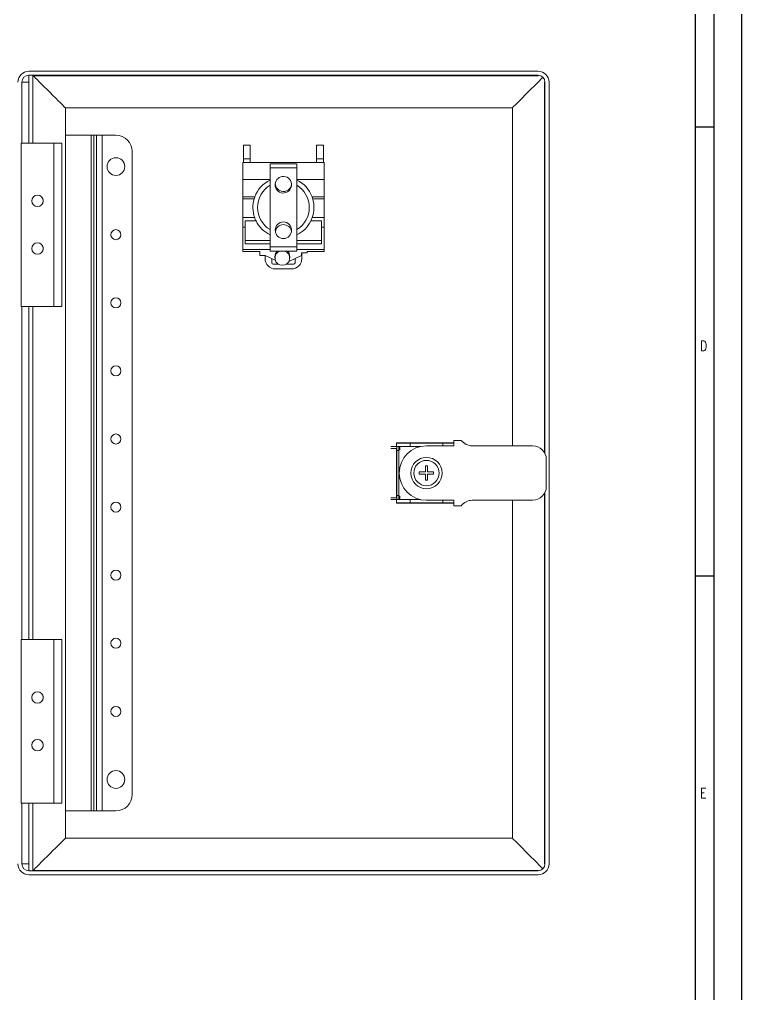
# Model space of a CAD drawing. Extents: x 4137 to 28680, y 2446 to 6814.
# Drawn here: x 11071.3 to 11336.4, y 4716.2 to 5074.1 of the extents above; entities that cross this region are included whole.
import ezdxf

# ---------------------------------------------------------------- set-up
doc = ezdxf.new("R2010")
doc.units = 0
doc.header["$LTSCALE"] = 0.5
doc.layers.get('0').update_dxf_attribs({"linetype": 'CONTINUOUS'})
doc.layers.add('DIM', color=5, linetype='CONTINUOUS')
doc.styles.get("Standard").update_dxf_attribs({"font": 'simplex.shx'})

msp = doc.modelspace()

# ---------------------------------------------------------------- linework, layer by layer
at = {"color": 7, "linetype": 'Continuous'}
for p, q in [((11336.35, 5546.23), (11336.35, 4358.23)), ((11336.35, 5546.23), (11336.35, 4358.23)), ((11326.35, 4368.23), (11326.35, 5536.23)), ((11326.35, 4368.23), (11326.35, 5536.23)), ((11319.35, 5529.23), (11319.35, 4476.23)), ((11319.35, 5529.23), (11319.35, 4476.23))]:
    msp.add_line(p, q, dxfattribs=at)
at = {"color": 7, "linetype": 'Continuous', "lineweight": 15}
for p, q in [((11261.68, 5055.09), (11074.68, 5055.09)), ((11261.68, 5055.09), (11074.68, 5055.09)), ((11072.18, 5051.09), (11072.18, 5028.74)), ((11072.18, 5051.09), (11074.68, 5051.09)), ((11072.18, 5051.09), (11072.18, 5028.74)), ((11072.18, 5051.09), (11074.68, 5051.09)), ((11261.68, 5053.59), (11074.68, 5053.59)), ((11261.68, 5053.59), (11074.68, 5053.59)), ((11076.23, 5053.59), (11076.23, 5028.74)), ((11076.23, 5053.59), (11076.23, 5028.74)), ((11076.32, 5053.45), (11076.54, 5053.59)), ((11076.32, 5053.45), (11076.54, 5053.59)), ((11261.68, 5053.45), (11076.32, 5053.45)), ((11261.68, 5053.45), (11076.32, 5053.45)), ((11261.68, 5053.59), (11261.68, 5053.45)), ((11261.68, 5053.59), (11261.68, 5053.45)), ((11264.04, 4915.04), (11264.04, 5051.09)), ((11264.18, 5051.09), (11264.04, 5051.09)), ((11264.04, 4915.04), (11264.04, 5051.09)), ((11264.18, 5051.09), (11264.04, 5051.09)), ((11264.18, 4914.77), (11264.18, 5051.09)), ((11264.18, 4914.77), (11264.18, 5051.09)), ((11265.68, 4764.09), (11265.68, 5051.09)), ((11265.68, 4764.09), (11265.68, 5051.09)), ((11088.13, 5041.64), (11252.23, 5041.64)), ((11088.13, 4773.54), (11088.13, 5041.64)), ((11088.13, 5041.64), (11252.23, 5041.64)), ((11088.13, 4773.54), (11088.13, 5041.64)), ((11252.23, 5041.64), (11252.23, 4917.59)), ((11252.23, 5041.64), (11252.23, 4917.59)), ((11088.13, 5031.59), (11097.57, 5031.59)), ((11088.13, 5031.59), (11097.57, 5031.59)), ((11097.57, 5031.59), (11097.57, 4783.59)), ((11097.57, 5031.59), (11098.56, 5031.59)), ((11097.57, 5031.59), (11097.57, 4783.59)), ((11097.57, 5031.59), (11098.56, 5031.59)), ((11098.56, 4783.59), (11098.56, 5031.59)), ((11098.56, 5031.59), (11099.59, 5031.59)), ((11098.56, 4783.59), (11098.56, 5031.59)), ((11098.56, 5031.59), (11099.59, 5031.59)), ((11099.59, 5031.59), (11099.59, 4783.59)), ((11099.59, 5031.59), (11101.58, 5031.59)), ((11099.59, 5031.59), (11099.59, 4783.59)), ((11099.59, 5031.59), (11101.58, 5031.59)), ((11101.58, 4783.59), (11101.58, 5031.59)), ((11101.58, 5031.59), (11106.68, 5031.59)), ((11101.58, 4783.59), (11101.58, 5031.59)), ((11101.58, 5031.59), (11106.68, 5031.59)), ((11071.88, 4968.74), (11071.88, 5028.74)), ((11071.88, 5028.74), (11083.88, 5028.74)), ((11071.88, 4968.74), (11071.88, 5028.74)), ((11071.88, 5028.74), (11083.88, 5028.74)), ((11083.88, 5028.74), (11083.88, 4968.74)), ((11086.88, 5028.74), (11083.88, 5028.74)), ((11083.88, 5028.74), (11083.88, 4968.74)), ((11086.88, 5028.74), (11083.88, 5028.74)), ((11086.88, 4968.74), (11086.88, 5028.74)), ((11086.88, 4968.74), (11086.88, 5028.74)), ((11112.68, 5025.59), (11112.68, 4789.59)), ((11112.68, 5025.59), (11112.68, 4789.59)), ((11153.51, 5027.99), (11153.51, 5022.99)), ((11156.01, 5027.99), (11153.51, 5027.99)), ((11153.51, 5027.99), (11153.51, 5022.99)), ((11156.01, 5027.99), (11153.51, 5027.99)), ((11156.01, 5022.99), (11156.01, 5027.99)), ((11156.01, 5022.99), (11156.01, 5027.99)), ((11182.84, 5027.99), (11180.34, 5027.99)), ((11180.34, 5027.99), (11180.34, 5022.99)), ((11182.84, 5027.99), (11180.34, 5027.99)), ((11180.34, 5027.99), (11180.34, 5022.99)), ((11182.84, 5022.99), (11182.84, 5027.99)), ((11182.84, 5022.99), (11182.84, 5027.99)), ((11156.01, 5022.99), (11153.51, 5022.99)), ((11153.51, 5022.99), (11153.51, 5021.59)), ((11156.01, 5022.99), (11153.51, 5022.99)), ((11153.51, 5022.99), (11153.51, 5021.59)), ((11156.01, 5021.59), (11156.01, 5022.99)), ((11156.01, 5021.59), (11156.01, 5022.99)), ((11182.84, 5022.99), (11180.34, 5022.99)), ((11180.34, 5022.99), (11180.34, 5021.59)), ((11182.84, 5022.99), (11180.34, 5022.99)), ((11180.34, 5022.99), (11180.34, 5021.59)), ((11182.84, 5021.59), (11182.84, 5022.99)), ((11182.84, 5021.59), (11182.84, 5022.99)), ((11153.23, 5021.59), (11183.13, 5021.59)), ((11153.23, 5015.29), (11153.23, 5021.59)), ((11153.23, 5021.59), (11183.13, 5021.59)), ((11153.23, 5015.29), (11153.23, 5021.59)), ((11163.28, 5021.09), (11163.28, 5019.59)), ((11173.08, 5021.09), (11163.28, 5021.09)), ((11163.28, 5021.09), (11163.28, 5019.59)), ((11173.08, 5021.09), (11163.28, 5021.09)), ((11163.28, 5019.59), (11163.28, 4990.59)), ((11173.08, 5019.59), (11163.28, 5019.59)), ((11163.28, 5019.59), (11163.28, 4990.59)), ((11173.08, 5019.59), (11163.28, 5019.59)), ((11173.08, 5021.09), (11173.08, 5019.59)), ((11173.08, 5021.09), (11173.08, 5019.59)), ((11173.08, 5019.59), (11173.08, 4990.59)), ((11173.08, 5019.59), (11173.08, 4990.59)), ((11183.13, 5021.59), (11183.13, 5015.29)), ((11183.13, 5021.59), (11183.13, 5015.29)), ((11163.28, 5015.29), (11153.23, 5015.29)), ((11153.23, 5015.29), (11153.23, 5008.97)), ((11163.28, 5015.29), (11153.23, 5015.29)), ((11153.23, 5015.29), (11153.23, 5008.97)), ((11173.08, 5015.29), (11183.13, 5015.29)), ((11173.08, 5015.29), (11183.13, 5015.29)), ((11183.13, 5015.29), (11183.13, 5008.97)), ((11183.13, 5015.29), (11183.13, 5008.97)), ((11079.93, 5007.04), (11079.93, 5007.95)), ((11079.93, 5007.04), (11079.93, 5007.95)), ((11157.67, 5008.97), (11153.23, 5008.97)), ((11153.23, 5008.26), (11153.23, 5008.97)), ((11157.67, 5008.97), (11153.23, 5008.97)), ((11153.23, 5008.26), (11153.23, 5008.97)), ((11153.23, 5008.26), (11157.43, 5008.26)), ((11153.23, 5008.26), (11153.23, 5001.34)), ((11153.23, 5008.26), (11157.43, 5008.26)), ((11153.23, 5008.26), (11153.23, 5001.34)), ((11183.13, 5008.97), (11178.68, 5008.97)), ((11183.13, 5008.97), (11178.68, 5008.97)), ((11178.92, 5008.26), (11183.13, 5008.26)), ((11178.92, 5008.26), (11183.13, 5008.26)), ((11183.13, 5008.97), (11183.13, 5008.26)), ((11183.13, 5008.97), (11183.13, 5008.26)), ((11183.13, 5008.26), (11183.13, 5001.34)), ((11183.13, 5008.26), (11183.13, 5001.34)), ((11153.23, 5001.34), (11153.23, 4997.89)), ((11153.23, 5001.34), (11157.62, 5001.34)), ((11153.23, 5001.34), (11153.23, 4997.89)), ((11153.23, 5001.34), (11157.62, 5001.34)), ((11178.73, 5001.34), (11183.13, 5001.34)), ((11178.73, 5001.34), (11183.13, 5001.34)), ((11183.13, 5001.34), (11183.13, 4997.89)), ((11183.13, 5001.34), (11183.13, 4997.89)), ((11153.23, 4997.89), (11153.23, 4989.67)), ((11153.23, 4997.89), (11154.16, 4997.89)), ((11153.23, 4997.89), (11153.23, 4989.67)), ((11153.23, 4997.89), (11154.16, 4997.89)), ((11154.16, 5000.19), (11154.16, 4997.89)), ((11158.11, 5000.19), (11154.16, 5000.19)), ((11154.16, 5000.19), (11154.16, 4997.89)), ((11158.11, 5000.19), (11154.16, 5000.19)), ((11154.16, 4997.89), (11154.16, 4991.79)), ((11154.16, 4997.89), (11154.16, 4991.79)), ((11182.21, 5000.19), (11178.25, 5000.19)), ((11182.21, 5000.19), (11178.25, 5000.19)), ((11182.21, 4997.89), (11182.21, 5000.19)), ((11182.21, 4997.89), (11182.21, 5000.19)), ((11182.21, 4991.79), (11182.21, 4997.89)), ((11182.21, 4997.89), (11183.13, 4997.89)), ((11182.21, 4991.79), (11182.21, 4997.89)), ((11182.21, 4997.89), (11183.13, 4997.89)), ((11183.13, 4997.89), (11183.13, 4989.67)), ((11183.13, 4997.89), (11183.13, 4989.67)), ((11079.93, 4989.54), (11079.93, 4990.45)), ((11079.93, 4989.54), (11079.93, 4990.45)), ((11163.28, 4989.67), (11153.23, 4989.67)), ((11153.23, 4988.89), (11153.23, 4989.67)), ((11163.28, 4989.67), (11153.23, 4989.67)), ((11153.23, 4988.89), (11153.23, 4989.67)), ((11154.16, 4992.99), (11163.28, 4992.99)), ((11154.16, 4992.99), (11163.28, 4992.99)), ((11154.16, 4991.79), (11163.28, 4991.79)), ((11154.16, 4991.79), (11163.28, 4991.79)), ((11163.28, 4990.59), (11163.28, 4989.09)), ((11173.08, 4990.59), (11163.28, 4990.59)), ((11163.28, 4990.59), (11163.28, 4989.09)), ((11173.08, 4990.59), (11163.28, 4990.59)), ((11173.08, 4992.99), (11182.21, 4992.99)), ((11173.08, 4992.99), (11182.21, 4992.99)), ((11173.08, 4991.79), (11182.21, 4991.79)), ((11173.08, 4991.79), (11182.21, 4991.79)), ((11173.08, 4990.59), (11173.08, 4989.09)), ((11173.08, 4990.59), (11173.08, 4989.09)), ((11183.13, 4989.67), (11173.08, 4989.67)), ((11183.13, 4989.67), (11173.08, 4989.67)), ((11183.13, 4989.67), (11183.13, 4988.89)), ((11183.13, 4989.67), (11183.13, 4988.89)), ((11153.23, 4988.89), (11159.53, 4988.89)), ((11153.23, 4988.89), (11159.53, 4988.89)), ((11159.53, 4987.39), (11159.53, 4988.89)), ((11159.53, 4987.39), (11159.53, 4988.89)), ((11159.53, 4987.39), (11161.53, 4987.39)), ((11159.53, 4987.39), (11161.53, 4987.39)), ((11161.43, 4987.39), (11161.43, 4986.31)), ((11161.43, 4987.39), (11161.43, 4986.31)), ((11161.53, 4987.39), (11165.2, 4985.69)), ((11161.53, 4987.39), (11165.2, 4985.69)), ((11173.08, 4989.09), (11163.28, 4989.09)), ((11173.08, 4989.09), (11163.28, 4989.09)), ((11163.93, 4984.79), (11163.93, 4986.28)), ((11163.93, 4984.79), (11163.93, 4986.28)), ((11165.04, 4987.01), (11165.04, 4986.57)), ((11165.04, 4987.01), (11165.04, 4986.57)), ((11169.78, 4988.84), (11169.78, 4989.09)), ((11169.78, 4988.84), (11169.78, 4989.09)), ((11170.4, 4985.34), (11174.83, 4987.39)), ((11170.4, 4985.34), (11174.83, 4987.39)), ((11170.51, 4986.57), (11170.51, 4987.01)), ((11170.51, 4986.57), (11170.51, 4987.01)), ((11172.43, 4986.28), (11172.43, 4984.79)), ((11172.43, 4986.28), (11172.43, 4984.79)), ((11174.83, 4988.39), (11176.83, 4988.39)), ((11174.83, 4988.39), (11174.83, 4987.39)), ((11174.83, 4988.39), (11176.83, 4988.39)), ((11174.83, 4988.39), (11174.83, 4987.39)), ((11174.93, 4986.31), (11174.93, 4988.39)), ((11174.93, 4986.31), (11174.93, 4988.39)), ((11176.83, 4988.89), (11183.13, 4988.89)), ((11176.83, 4988.39), (11176.83, 4988.89)), ((11176.83, 4988.89), (11183.13, 4988.89)), ((11176.83, 4988.39), (11176.83, 4988.89)), ((11166.33, 4984.29), (11164.43, 4984.29)), ((11166.33, 4984.29), (11164.43, 4984.29)), ((11165.23, 4982.51), (11171.13, 4982.51)), ((11165.23, 4982.51), (11171.13, 4982.51)), ((11171.93, 4984.29), (11169.22, 4984.29)), ((11171.93, 4984.29), (11169.22, 4984.29)), ((11170.4, 4985.34), (11170.13, 4985.22)), ((11170.4, 4985.34), (11170.13, 4985.22)), ((11170.4, 4985.34), (11170.2, 4985.34)), ((11170.4, 4985.34), (11170.2, 4985.34)), ((11083.88, 4968.74), (11071.88, 4968.74)), ((11083.88, 4968.74), (11071.88, 4968.74)), ((11072.18, 4968.74), (11072.18, 4846.44)), ((11072.18, 4968.74), (11072.18, 4846.44)), ((11076.23, 4968.74), (11076.23, 4846.44)), ((11076.23, 4968.74), (11076.23, 4846.44)), ((11083.88, 4968.74), (11086.88, 4968.74)), ((11083.88, 4968.74), (11086.88, 4968.74)), ((11209.63, 4918.64), (11230.68, 4918.64)), ((11209.63, 4917.34), (11209.63, 4918.64)), ((11209.63, 4918.64), (11230.68, 4918.64)), ((11209.63, 4917.34), (11209.63, 4918.64)), ((11214.68, 4918.59), (11209.68, 4918.59)), ((11209.68, 4918.59), (11209.68, 4917.34)), ((11214.68, 4918.59), (11209.68, 4918.59)), ((11209.68, 4918.59), (11209.68, 4917.34)), ((11214.68, 4917.34), (11214.68, 4918.59)), ((11214.68, 4918.59), (11226.68, 4918.59)), ((11214.68, 4917.34), (11214.68, 4918.59)), ((11214.68, 4918.59), (11226.68, 4918.59)), ((11226.68, 4917.59), (11226.68, 4918.59)), ((11230.68, 4918.59), (11226.68, 4918.59)), ((11226.68, 4917.59), (11226.68, 4918.59)), ((11230.68, 4918.59), (11226.68, 4918.59)), ((11230.68, 4917.59), (11230.68, 4919.59)), ((11230.68, 4919.59), (11233.48, 4919.59)), ((11230.68, 4917.59), (11230.68, 4919.59)), ((11230.68, 4919.59), (11233.48, 4919.59)), ((11209.83, 4917.34), (11207.64, 4917.34)), ((11209.83, 4917.34), (11207.64, 4917.34)), ((11207.64, 4916.64), (11209.83, 4916.64)), ((11207.64, 4916.64), (11209.83, 4916.64)), ((11209.63, 4898.54), (11209.63, 4916.64)), ((11209.63, 4898.54), (11209.63, 4916.64)), ((11209.68, 4916.64), (11209.68, 4913.59)), ((11209.68, 4916.64), (11209.68, 4913.59)), ((11210.53, 4917.34), (11209.83, 4917.34)), ((11209.83, 4917.34), (11209.83, 4915.84)), ((11210.53, 4917.34), (11209.83, 4917.34)), ((11209.83, 4917.34), (11209.83, 4915.84)), ((11209.83, 4915.84), (11210.53, 4915.84)), ((11209.83, 4915.84), (11209.83, 4899.34)), ((11209.83, 4915.84), (11210.53, 4915.84)), ((11209.83, 4915.84), (11209.83, 4899.34)), ((11210.53, 4915.84), (11210.53, 4917.34)), ((11210.93, 4917.34), (11210.53, 4917.34)), ((11210.53, 4915.84), (11210.53, 4917.34)), ((11210.93, 4917.34), (11210.53, 4917.34)), ((11210.53, 4916.64), (11210.93, 4916.64)), ((11210.53, 4916.64), (11210.93, 4916.64)), ((11210.53, 4916.14), (11210.93, 4916.14)), ((11210.53, 4916.14), (11210.93, 4916.14)), ((11210.53, 4899.34), (11210.53, 4915.84)), ((11210.53, 4899.34), (11210.53, 4915.84)), ((11210.93, 4916.14), (11210.93, 4917.34)), ((11210.93, 4917.34), (11218.45, 4917.34)), ((11210.93, 4916.14), (11210.93, 4917.34)), ((11210.93, 4917.34), (11218.45, 4917.34)), ((11220.68, 4917.59), (11230.68, 4917.59)), ((11220.68, 4917.59), (11230.68, 4917.59)), ((11237.48, 4917.59), (11259.68, 4917.59)), ((11237.48, 4917.59), (11259.68, 4917.59)), ((11209.68, 4901.59), (11209.68, 4913.59)), ((11209.68, 4913.59), (11209.83, 4913.59)), ((11209.68, 4901.59), (11209.68, 4913.59)), ((11209.68, 4913.59), (11209.83, 4913.59)), ((11264.68, 4912.59), (11264.68, 4902.59)), ((11264.68, 4912.59), (11264.68, 4902.59)), ((11220.28, 4907.99), (11218.03, 4907.99)), ((11218.03, 4907.99), (11218.03, 4907.19)), ((11220.28, 4907.99), (11218.03, 4907.99)), ((11218.03, 4907.99), (11218.03, 4907.19)), ((11218.03, 4907.19), (11220.28, 4907.19)), ((11218.03, 4907.19), (11220.28, 4907.19)), ((11221.08, 4910.24), (11220.28, 4910.24)), ((11220.28, 4910.24), (11220.28, 4907.99)), ((11221.08, 4910.24), (11220.28, 4910.24)), ((11220.28, 4910.24), (11220.28, 4907.99)), ((11220.28, 4907.19), (11220.28, 4904.94)), ((11220.28, 4907.19), (11220.28, 4904.94)), ((11221.08, 4907.99), (11221.08, 4910.24)), ((11221.08, 4907.99), (11221.08, 4910.24)), ((11223.33, 4907.99), (11221.08, 4907.99)), ((11223.33, 4907.99), (11221.08, 4907.99)), ((11221.08, 4904.94), (11221.08, 4907.19)), ((11221.08, 4907.19), (11223.33, 4907.19)), ((11221.08, 4904.94), (11221.08, 4907.19)), ((11221.08, 4907.19), (11223.33, 4907.19)), ((11223.33, 4907.19), (11223.33, 4907.99)), ((11223.33, 4907.19), (11223.33, 4907.99)), ((11220.28, 4904.94), (11221.08, 4904.94)), ((11220.28, 4904.94), (11221.08, 4904.94)), ((11209.83, 4901.59), (11209.68, 4901.59)), ((11209.68, 4901.59), (11209.68, 4898.54)), ((11209.83, 4901.59), (11209.68, 4901.59)), ((11209.68, 4901.59), (11209.68, 4898.54)), ((11264.04, 4764.09), (11264.04, 4900.15)), ((11264.04, 4764.09), (11264.04, 4900.15)), ((11264.18, 4764.09), (11264.18, 4900.41)), ((11264.18, 4764.09), (11264.18, 4900.41)), ((11209.83, 4898.54), (11207.64, 4898.54)), ((11209.83, 4898.54), (11207.64, 4898.54)), ((11207.64, 4897.84), (11209.83, 4897.84)), ((11207.64, 4897.84), (11209.83, 4897.84)), ((11209.63, 4896.54), (11209.63, 4897.84)), ((11209.63, 4896.54), (11209.63, 4897.84)), ((11230.68, 4896.54), (11209.63, 4896.54)), ((11230.68, 4896.54), (11209.63, 4896.54)), ((11209.68, 4897.84), (11209.68, 4896.59)), ((11209.68, 4897.84), (11209.68, 4896.59)), ((11209.68, 4896.59), (11214.68, 4896.59)), ((11209.68, 4896.59), (11214.68, 4896.59)), ((11210.53, 4899.34), (11209.83, 4899.34)), ((11209.83, 4899.34), (11209.83, 4897.84)), ((11210.53, 4899.34), (11209.83, 4899.34)), ((11209.83, 4899.34), (11209.83, 4897.84)), ((11209.83, 4897.84), (11210.53, 4897.84)), ((11209.83, 4897.84), (11210.53, 4897.84)), ((11210.53, 4897.84), (11210.53, 4899.34)), ((11210.53, 4897.84), (11210.53, 4899.34)), ((11210.93, 4899.04), (11210.53, 4899.04)), ((11210.93, 4899.04), (11210.53, 4899.04)), ((11210.93, 4898.54), (11210.53, 4898.54)), ((11210.93, 4898.54), (11210.53, 4898.54)), ((11210.53, 4897.84), (11210.93, 4897.84)), ((11210.53, 4897.84), (11210.93, 4897.84)), ((11210.93, 4897.84), (11210.93, 4899.04)), ((11210.93, 4897.84), (11210.93, 4899.04)), ((11218.45, 4897.84), (11210.93, 4897.84)), ((11218.45, 4897.84), (11210.93, 4897.84)), ((11214.68, 4897.84), (11214.68, 4896.59)), ((11214.68, 4897.84), (11214.68, 4896.59)), ((11226.68, 4896.59), (11214.68, 4896.59)), ((11226.68, 4896.59), (11214.68, 4896.59)), ((11230.68, 4897.59), (11220.68, 4897.59)), ((11230.68, 4897.59), (11220.68, 4897.59)), ((11226.68, 4897.59), (11226.68, 4896.59)), ((11226.68, 4897.59), (11226.68, 4896.59)), ((11226.68, 4896.59), (11230.68, 4896.59)), ((11226.68, 4896.59), (11230.68, 4896.59)), ((11230.68, 4895.59), (11230.68, 4897.59)), ((11230.68, 4895.59), (11230.68, 4897.59)), ((11259.68, 4897.59), (11237.48, 4897.59)), ((11259.68, 4897.59), (11237.48, 4897.59)), ((11252.23, 4897.59), (11252.23, 4773.54)), ((11252.23, 4897.59), (11252.23, 4773.54)), ((11233.48, 4895.59), (11230.68, 4895.59)), ((11233.48, 4895.59), (11230.68, 4895.59)), ((11071.88, 4786.44), (11071.88, 4846.44)), ((11071.88, 4846.44), (11083.88, 4846.44)), ((11071.88, 4786.44), (11071.88, 4846.44)), ((11071.88, 4846.44), (11083.88, 4846.44)), ((11083.88, 4846.44), (11083.88, 4786.44)), ((11086.88, 4846.44), (11083.88, 4846.44)), ((11083.88, 4846.44), (11083.88, 4786.44)), ((11086.88, 4846.44), (11083.88, 4846.44)), ((11086.88, 4786.44), (11086.88, 4846.44)), ((11086.88, 4786.44), (11086.88, 4846.44)), ((11079.93, 4824.74), (11079.93, 4825.65)), ((11079.93, 4824.74), (11079.93, 4825.65)), ((11079.93, 4807.24), (11079.93, 4808.15)), ((11079.93, 4807.24), (11079.93, 4808.15)), ((11083.88, 4786.44), (11071.88, 4786.44)), ((11083.88, 4786.44), (11071.88, 4786.44)), ((11072.18, 4786.44), (11072.18, 4764.09)), ((11072.18, 4786.44), (11072.18, 4764.09)), ((11076.23, 4786.44), (11076.23, 4761.59)), ((11076.23, 4786.44), (11076.23, 4761.59)), ((11083.88, 4786.44), (11086.88, 4786.44)), ((11083.88, 4786.44), (11086.88, 4786.44)), ((11088.13, 4783.59), (11097.57, 4783.59)), ((11088.13, 4783.59), (11097.57, 4783.59)), ((11098.56, 4783.59), (11097.57, 4783.59)), ((11098.56, 4783.59), (11097.57, 4783.59)), ((11098.56, 4783.59), (11099.59, 4783.59)), ((11098.56, 4783.59), (11099.59, 4783.59)), ((11099.59, 4783.59), (11101.58, 4783.59)), ((11099.59, 4783.59), (11101.58, 4783.59)), ((11101.58, 4783.59), (11106.68, 4783.59)), ((11101.58, 4783.59), (11106.68, 4783.59)), ((11252.23, 4773.54), (11088.13, 4773.54)), ((11252.23, 4773.54), (11088.13, 4773.54)), ((11072.18, 4764.09), (11074.68, 4764.09)), ((11072.18, 4764.09), (11074.68, 4764.09)), ((11074.68, 4761.59), (11074.68, 4764.09)), ((11074.68, 4761.59), (11074.68, 4764.09)), ((11264.18, 4764.09), (11264.04, 4764.09)), ((11264.18, 4764.09), (11264.04, 4764.09)), ((11074.68, 4761.59), (11261.68, 4761.59)), ((11074.68, 4761.59), (11261.68, 4761.59)), ((11076.54, 4761.59), (11076.32, 4761.73)), ((11076.32, 4761.73), (11261.68, 4761.73)), ((11076.54, 4761.59), (11076.32, 4761.73)), ((11076.32, 4761.73), (11261.68, 4761.73)), ((11261.68, 4761.59), (11261.68, 4761.73)), ((11261.68, 4761.59), (11261.68, 4761.73)), ((11074.68, 4760.09), (11261.68, 4760.09)), ((11074.68, 4760.09), (11261.68, 4760.09))]:
    msp.add_line(p, q, dxfattribs=at)
at = {"color": 8, "linetype": 'Continuous', "lineweight": 15}
for p, q in [((11074.68, 5051.09), (11074.68, 5028.74)), ((11074.68, 5051.09), (11074.68, 5028.74)), ((11074.68, 4968.74), (11074.68, 4846.44)), ((11074.68, 4968.74), (11074.68, 4846.44)), ((11074.68, 4786.44), (11074.68, 4764.09)), ((11074.68, 4786.44), (11074.68, 4764.09))]:
    msp.add_line(p, q, dxfattribs=at)
at = {"color": 7, "linetype": 'Continuous', "lineweight": 15, "flags": 128}
for points in [[(11088.13, 5041.64), (11087.94, 5041.83), (11087.57, 5042.2), (11087.02, 5042.74), (11086.32, 5043.44), (11085.49, 5044.27), (11084.56, 5045.21), (11083.55, 5046.22), (11082.49, 5047.27), (11081.43, 5048.34), (11080.39, 5049.38), (11079.4, 5050.37), (11078.51, 5051.26), (11077.73, 5052.04), (11077.09, 5052.68), (11076.61, 5053.15), (11076.32, 5053.45)], [(11088.13, 5041.64), (11087.94, 5041.83), (11087.57, 5042.2), (11087.02, 5042.74), (11086.32, 5043.44), (11085.49, 5044.27), (11084.56, 5045.21), (11083.55, 5046.22), (11082.49, 5047.27), (11081.43, 5048.34), (11080.39, 5049.38), (11079.4, 5050.37), (11078.51, 5051.26), (11077.73, 5052.04), (11077.09, 5052.68), (11076.61, 5053.15), (11076.32, 5053.45)], [(11263.44, 5052.86), (11262.84, 5052.26), (11262.09, 5051.5), (11261.2, 5050.61), (11260.21, 5049.63), (11259.16, 5048.57), (11258.07, 5047.48), (11256.98, 5046.4), (11255.94, 5045.35), (11254.97, 5044.38), (11254.1, 5043.52), (11253.38, 5042.79), (11252.81, 5042.22), (11252.42, 5041.84), (11252.23, 5041.64)], [(11263.44, 5052.86), (11262.84, 5052.26), (11262.09, 5051.5), (11261.2, 5050.61), (11260.21, 5049.63), (11259.16, 5048.57), (11258.07, 5047.48), (11256.98, 5046.4), (11255.94, 5045.35), (11254.97, 5044.38), (11254.1, 5043.52), (11253.38, 5042.79), (11252.81, 5042.22), (11252.42, 5041.84), (11252.23, 5041.64)], [(11076.32, 4761.73), (11076.61, 4762.03), (11077.09, 4762.5), (11077.73, 4763.14), (11078.51, 4763.92), (11079.4, 4764.82), (11080.39, 4765.8), (11081.43, 4766.84), (11082.49, 4767.91), (11083.55, 4768.96), (11084.56, 4769.97), (11085.49, 4770.91), (11086.32, 4771.74), (11087.02, 4772.44), (11087.57, 4772.98), (11087.94, 4773.35), (11088.13, 4773.54)], [(11076.32, 4761.73), (11076.61, 4762.03), (11077.09, 4762.5), (11077.73, 4763.14), (11078.51, 4763.92), (11079.4, 4764.82), (11080.39, 4765.8), (11081.43, 4766.84), (11082.49, 4767.91), (11083.55, 4768.96), (11084.56, 4769.97), (11085.49, 4770.91), (11086.32, 4771.74), (11087.02, 4772.44), (11087.57, 4772.98), (11087.94, 4773.35), (11088.13, 4773.54)], [(11263.44, 4762.32), (11262.84, 4762.92), (11262.09, 4763.68), (11261.2, 4764.57), (11260.21, 4765.56), (11259.16, 4766.61), (11258.07, 4767.7), (11256.98, 4768.79), (11255.94, 4769.83), (11254.97, 4770.8), (11254.1, 4771.66), (11253.38, 4772.39), (11252.81, 4772.96), (11252.42, 4773.35), (11252.23, 4773.54)], [(11263.44, 4762.32), (11262.84, 4762.92), (11262.09, 4763.68), (11261.2, 4764.57), (11260.21, 4765.56), (11259.16, 4766.61), (11258.07, 4767.7), (11256.98, 4768.79), (11255.94, 4769.83), (11254.97, 4770.8), (11254.1, 4771.66), (11253.38, 4772.39), (11252.81, 4772.96), (11252.42, 4773.35), (11252.23, 4773.54)]]:
    msp.add_lwpolyline(points, dxfattribs=at)
at = {"color": 7, "linetype": 'Continuous', "lineweight": 15}
for centre, radius in [((11106.68, 5020.09), 3.25), ((11106.68, 5020.09), 3.25), ((11077.88, 5007.49), 2.1), ((11077.88, 5007.49), 2.1), ((11106.68, 4995.09), 1.85), ((11106.68, 4995.09), 1.85), ((11077.88, 4989.99), 2.1), ((11077.88, 4989.99), 2.1), ((11106.68, 4970.09), 1.85), ((11106.68, 4970.09), 1.85), ((11106.68, 4945.09), 1.85), ((11106.68, 4945.09), 1.85), ((11106.68, 4920.09), 1.85), ((11106.68, 4920.09), 1.85), ((11220.68, 4907.59), 5.75), ((11220.68, 4907.59), 5.75), ((11220.68, 4907.59), 4.65), ((11220.68, 4907.59), 4.65), ((11106.68, 4895.09), 1.85), ((11106.68, 4895.09), 1.85), ((11106.68, 4870.09), 1.85), ((11106.68, 4870.09), 1.85), ((11106.68, 4845.09), 1.85), ((11106.68, 4845.09), 1.85), ((11077.88, 4825.19), 2.1), ((11077.88, 4825.19), 2.1), ((11106.68, 4820.09), 1.85), ((11106.68, 4820.09), 1.85), ((11077.88, 4807.69), 2.1), ((11077.88, 4807.69), 2.1), ((11106.68, 4795.09), 3.25), ((11106.68, 4795.09), 3.25)]:
    msp.add_circle(centre, radius, dxfattribs=at)
for centre, radius, start, end in [((11074.68, 5051.09), 4, 90, 180), ((11074.68, 5051.09), 4, 90, 180), ((11261.68, 5051.09), 4, 0, 90), ((11261.68, 5051.09), 4, 0, 90), ((11074.68, 5051.09), 2.5, 90, 180), ((11074.68, 5051.09), 2.5, 90, 180), ((11261.68, 5051.09), 2.5, 0, 90), ((11261.68, 5051.09), 2.5, 0, 90), ((11106.68, 5025.59), 6, 0, 90), ((11106.68, 5025.59), 6, 0, 90), ((11168.18, 5005.09), 11.2, 115.9445, 159.7293), ((11168.18, 5005.09), 11.2, 115.9445, 159.7293), ((11168.18, 5005.09), 11.2, 20.2707, 64.0555), ((11168.18, 5005.09), 11.2, 20.2707, 64.0555), ((11168.18, 5005.09), 9.5, 121.0502, 180), ((11168.18, 5005.09), 9.5, 121.0502, 180), ((11168.18, 5013.96), 3, 180.968, 350.0094), ((11168.18, 5013.96), 3, 180.968, 350.0094), ((11168.18, 5005.09), 9.5, 301.0502, 58.9498), ((11168.18, 5005.09), 9.5, 301.0502, 58.9498), ((11168.18, 5005.09), 11.2, 163.5662, 199.5617), ((11168.18, 5005.09), 11.2, 163.5662, 199.5617), ((11168.18, 5005.09), 11.2, 159.7293, 163.5662), ((11168.18, 5005.09), 11.2, 159.7293, 163.5662), ((11168.18, 5005.09), 11.2, 16.4338, 20.2707), ((11168.18, 5005.09), 11.2, 16.4338, 20.2707), ((11168.18, 5005.09), 11.2, 340.4383, 16.4338), ((11168.18, 5005.09), 11.2, 340.4383, 16.4338), ((11168.18, 5005.09), 9.5, 180, 238.9498), ((11168.18, 5005.09), 9.5, 180, 238.9498), ((11168.18, 5005.09), 11.2, 199.5617, 205.9445), ((11168.18, 5005.09), 11.2, 199.5617, 205.9445), ((11168.18, 5005.09), 11.2, 334.0555, 340.4383), ((11168.18, 5005.09), 11.2, 334.0555, 340.4383), ((11168.18, 5005.09), 11.2, 205.9445, 244.0555), ((11168.18, 5005.09), 11.2, 205.9445, 244.0555), ((11168.15, 4995.81), 2.98, 89.5548, 171.2655), ((11168.15, 4995.81), 2.98, 89.5548, 171.2655), ((11168.2, 4995.81), 2.98, 8.7974, 90.3823), ((11168.2, 4995.81), 2.98, 8.7974, 90.3823), ((11168.18, 5005.09), 11.2, 295.9445, 334.0555), ((11168.18, 5005.09), 11.2, 295.9445, 334.0555), ((11165.23, 4986.31), 3.8, 180, 270), ((11165.23, 4986.31), 3.8, 180, 270), ((11167.71, 4987), 2.67, 129.9905, 179.9272), ((11167.71, 4987), 2.67, 129.9905, 179.9272), ((11167.78, 4986.55), 2.71, 110.6961, 69.3039), ((11167.78, 4986.55), 2.71, 110.6961, 69.3039), ((11167.83, 4987), 2.67, 0.1106, 51.368), ((11167.83, 4987), 2.67, 0.1106, 51.368), ((11171.13, 4986.31), 3.8, 270, 0), ((11171.13, 4986.31), 3.8, 270, 0), ((11164.43, 4984.79), 0.5, 180, 270), ((11164.43, 4984.79), 0.5, 180, 270), ((11171.93, 4984.79), 0.5, 270, 0), ((11171.93, 4984.79), 0.5, 270, 0), ((11237.48, 4922.59), 5, 216.8699, 270), ((11237.48, 4922.59), 5, 216.8699, 270), ((11220.68, 4907.59), 10, 90, 270), ((11220.68, 4907.59), 10, 90, 270), ((11259.68, 4912.59), 5, 0, 90), ((11259.68, 4912.59), 5, 0, 90), ((11259.68, 4902.59), 5, 270, 0), ((11259.68, 4902.59), 5, 270, 0), ((11237.48, 4892.59), 5, 90, 143.1301), ((11237.48, 4892.59), 5, 90, 143.1301), ((11106.68, 4789.59), 6, 270, 0), ((11106.68, 4789.59), 6, 270, 0), ((11074.68, 4764.09), 4, 180, 270), ((11074.68, 4764.09), 4, 180, 270), ((11074.68, 4764.09), 2.5, 180, 270), ((11074.68, 4764.09), 2.5, 180, 270), ((11261.68, 4764.09), 4, 270, 0), ((11261.68, 4764.09), 2.5, 270, 0), ((11261.68, 4764.09), 4, 270, 0), ((11261.68, 4764.09), 2.5, 270, 0)]:
    msp.add_arc(centre, radius, start, end, dxfattribs=at)
for centre, major_axis, ratio in [((11168.14, 5013.43), (-0.24, -3.05), 0.981207), ((11168.14, 5013.43), (-0.24, -3.05), 0.981207), ((11168.18, 4996.7), (0, 3.05), 0.984808), ((11168.18, 4996.7), (0, 3.05), 0.984808)]:
    msp.add_ellipse(centre, major_axis=major_axis, ratio=ratio, dxfattribs=at)
msp.add_ellipse((11168.12, 4988.04), major_axis=(-1.3, 1.66), ratio=0.993999, start_param=4.132601, end_param=4.571537, dxfattribs=at)
msp.add_ellipse((11168.12, 4988.04), major_axis=(-1.3, 1.66), ratio=0.993999, start_param=4.132601, end_param=4.571537, dxfattribs=at)
msp.add_open_spline([(11074.68, 5051.09), (11074.68, 5051.37), (11074.68, 5051.93), (11074.68, 5052.68), (11074.68, 5053.25), (11074.68, 5053.54), (11074.68, 5053.59), (11074.68, 5053.59), (11074.68, 5053.59)], degree=3, knots=[0, 0, 0, 0, 0.214696, 0.429387, 0.64408, 0.858775, 0.999975, 1, 1, 1, 1], dxfattribs=at)
msp.add_open_spline([(11074.68, 5051.09), (11074.68, 5051.37), (11074.68, 5051.93), (11074.68, 5052.68), (11074.68, 5053.25), (11074.68, 5053.54), (11074.68, 5053.59), (11074.68, 5053.59), (11074.68, 5053.59)], degree=3, knots=[0, 0, 0, 0, 0.214696, 0.429387, 0.64408, 0.858775, 0.999975, 1, 1, 1, 1], dxfattribs=at)
at = {"layer": 'DIM', "color": 7, "linetype": 'Continuous'}
for p, q in [((11319.35, 5034.66), (11326.35, 5034.66)), ((11319.35, 5034.66), (11326.35, 5034.66)), ((11319.35, 4869.81), (11326.35, 4869.81)), ((11319.35, 4869.81), (11326.35, 4869.81))]:
    msp.add_line(p, q, dxfattribs=at)

# ---------------------------------------------------------------- texts
at = {"layer": 'DIM', "color": 7, "width": 0.75}
for s, p in [('D', (11321.19, 4952.44)), ('D', (11321.19, 4952.44)), ('E', (11321.19, 4788.25)), ('E', (11321.19, 4788.25))]:
    msp.add_text(s, height=3.7, dxfattribs=at).set_placement(p)

doc.saveas('drawing.dxf')
